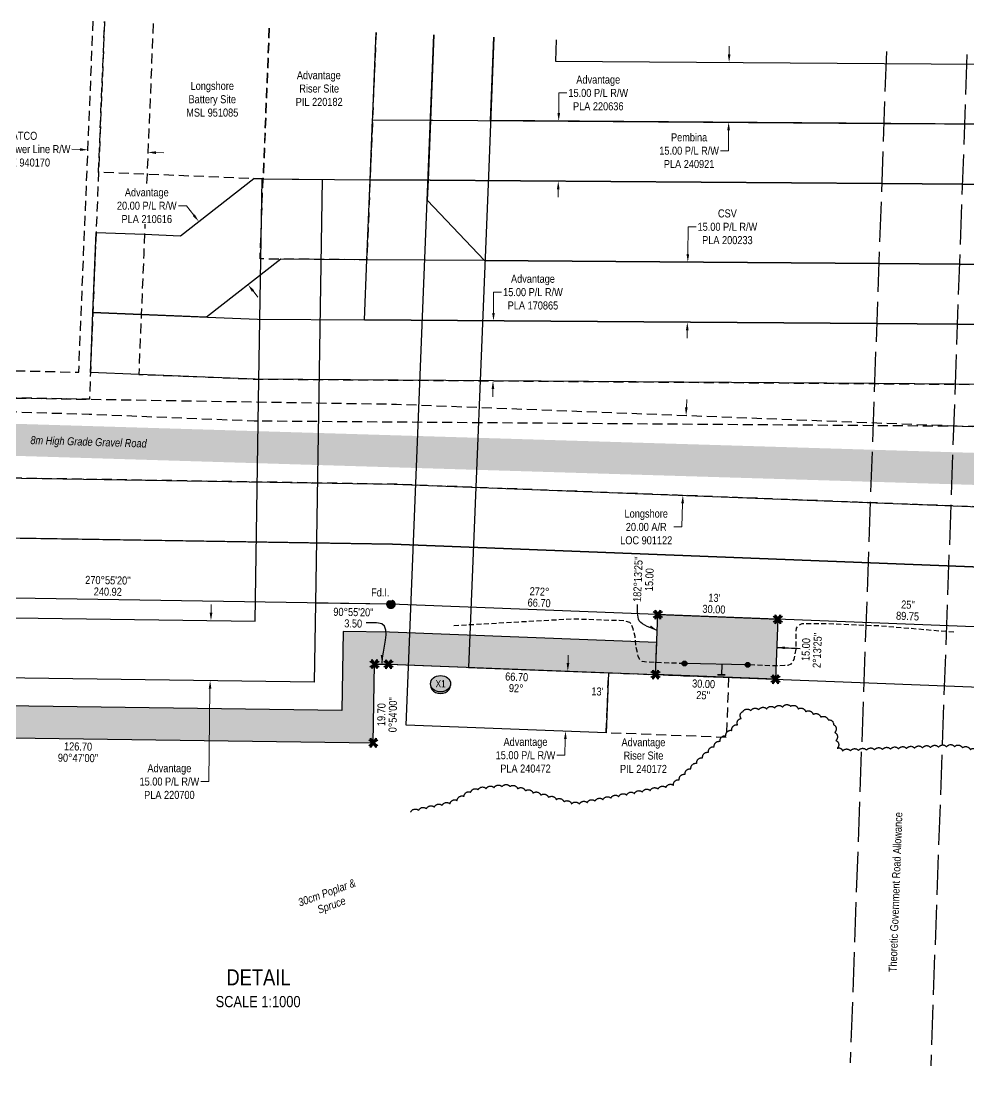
# Model space of a CAD drawing. Extents: x 341532 to 345906, y 6165767 to 6167762.
# Drawn here: x 344061 to 345244, y 6165787 to 6167101 of the extents above; entities that cross this region are included whole.
import ezdxf
from ezdxf.enums import TextEntityAlignment as Align

# ---------------------------------------------------------------- set-up
doc = ezdxf.new("R2010")
doc.units = 0
doc.header["$LTSCALE"] = 5
doc.header["$PDSIZE"] = 0.5
for name, pattern in [('0', [1, 1, 0]), ('foc-ACCESSROAD', [3.75, 2.5, -1.25]), ('foc-FLOWLINE', [3.75, 2.5, -1.25]), ('foc-UNSURVEYED', [12.5, 10, -2.5]), ('UG_PIPE', [1.875, 1.25, -0.625])]:
    doc.linetypes.add(name, pattern=pattern)
doc.layers.get('Defpoints').update_dxf_attribs({"color": 9})
doc.layers.add('AS-PIPE-AG', color=7, linetype='Continuous', true_color=0x7d00fa)
for name, color, linetype in [('AS-PIPE-UG', 44, 'UG_PIPE'), ('AS-ROADS', 254, 'Continuous'), ('AS-SYMBOL', 7, 'Continuous'), ('C-RW', 13, 'Continuous'), ('DETAIL-T', 7, 'Continuous'), ('F-AR', 190, 'foc-ACCESSROAD'), ('F-EZE', 190, 'foc-FLOWLINE'), ('F-RW', 190, 'Continuous'), ('F-WS', 190, 'foc-ACCESSROAD'), ('L-BD', 7, 'Continuous'), ('L-MON', 1, 'Continuous'), ('L-ROAD-T', 7, 'Continuous'), ('L-USEC', 7, 'foc-UNSURVEYED'), ('P-CROSSINGS', 250, 'Continuous'), ('P-PROPOSED', 10, 'Continuous'), ('P-PROPOSED-H', 21, 'Continuous'), ('T-BUSH', 110, '0'), ('T-BUSH-T', 110, 'Continuous')]:
    doc.layers.add(name, color=color, linetype=linetype)
for name, color, linetype, lineweight in [('C-RW-T', 13, 'Continuous', 9), ('F-AR-T', 190, 'Continuous', 9), ('F-RW-T', 190, 'Continuous', 9), ('F-WS-T', 190, 'Continuous', 9), ('T-TEXT', 48, 'Continuous', 18)]:
    doc.layers.add(name, color=color, linetype=linetype, lineweight=lineweight)
doc.styles.add('100L', font='ARIALN.TTF', dxfattribs={"height": 11})
doc.styles.add('80CG', font='ARIALN.TTF', dxfattribs={"height": 10})
doc.styles.add('80L', font='ARIALN.TTF', dxfattribs={"height": 10})
doc.styles.add('Crossing', font='ARIALN.TTF', dxfattribs={"height": 10})
doc.styles.get("Standard").update_dxf_attribs({"font": 'ARIALN.TTF'})
doc.dimstyles.new('Compass 5 000', dxfattribs={"dimscale": 5, "dimtxt": 9, "dimasz": 2, "dimexe": 0.2, "dimexo": 0.0625, "dimgap": 0.5, "dimtad": 0, "dimtih": 1, "dimtoh": 1, "dimzin": 0, "dimdsep": 46, "dimtxsty": '80CG', "dimcen": 0.1, "dimse1": 1, "dimse2": 1, "dimclrd": 256, "dimclrt": 256, "dimaunit": 1, "dimadec": 4, "dimazin": 0, "dimtfac": 0.06, "dimtofl": 0, "dimtmove": 0, "dimatfit": 1, "dimfxl": 0.2, "dimtolj": 1, "dimtzin": 0, "dimlwd": -1, "dimarcsym": 0})

# ---------------------------------------------------------------- blocks, each defined once
blk = doc.blocks.new('*D59')
at = {"layer": 'Defpoints', "color": 0, "transparency": 16777216}
for p in [(344591.1, 6166727.5), (344590.5, 6166652.5), (344649.6, 6166652.1)]:
    blk.add_point(p, dxfattribs=at)
at = {"layer": 'F-RW-T', "transparency": 16777216}
for p, q in [((344650.3, 6166737), (344650.4, 6166762.8)), ((344650.4, 6166762.8), (344660.4, 6166762.8)), ((344649.6, 6166642.1), (344649.5, 6166632.1))]:
    blk.add_line(p, q, dxfattribs=at)
for points in [[(344648.6, 6166737), (344651.9, 6166737), (344650.2, 6166727)], [(344647.9, 6166642.1), (344651.2, 6166642.1), (344649.6, 6166652.1)]]:
    blk.add_solid(points, dxfattribs=at)
at = {"layer": 'F-RW-T', "transparency": 16777216, "insert": (344699.5, 6166762.8), "char_height": 10, "attachment_point": 5, "style": '80CG'}
blk.add_mtext('\\A1;Advantage\\P15.00 P/L R/W\\PPLA 170865', dxfattribs=at)
blk = doc.blocks.new('*D61')
at = {"layer": 'Defpoints', "color": 0, "transparency": 16777216}
for p in [(344697, 6166291.3), (344694.4, 6166216.3), (344740.3, 6166214.7)]:
    blk.add_point(p, dxfattribs=at)
at = {"layer": 'F-RW-T', "transparency": 16777216}
for p, q in [((344743.3, 6166299.7), (344743.6, 6166309.7)), ((344739.9, 6166204.7), (344739.2, 6166184.6)), ((344739.2, 6166184.6), (344729.2, 6166184.6))]:
    blk.add_line(p, q, dxfattribs=at)
for points in [[(344741.6, 6166299.7), (344744.9, 6166299.6), (344742.9, 6166289.7)], [(344738.3, 6166204.8), (344741.6, 6166204.7), (344740.3, 6166214.7)]]:
    blk.add_solid(points, dxfattribs=at)
at = {"layer": 'F-RW-T', "transparency": 16777216, "insert": (344690.2, 6166184.6), "char_height": 10, "attachment_point": 5, "style": '80CG'}
blk.add_mtext('\\A1;Advantage\\P15.00 P/L R/W\\PPLA 240472', dxfattribs=at)
blk = doc.blocks.new('RISER')
h = blk.add_hatch(color=255)
h.dxf.hatch_style = 1
edge = h.paths.add_edge_path()
edge.add_arc((0, 0), 0.7, 0, 360)
blk.add_hatch(color=13).paths.add_polyline_path([(0.58, -0.15), (-0.58, -0.15, 0.774597)])
at = {"color": 13}
blk.add_line((-0.58, -0.15), (0.58, -0.15), dxfattribs=at)
blk.add_circle((0, 0), 0.6, dxfattribs=at)
blk = doc.blocks.new('fdia')
at = {"color": 255, "const_width": 1}
blk.add_lwpolyline([(-0.5, 0, 1), (0.5, 0, 1)], format="xyb", close=True, dxfattribs=at)
blk = doc.blocks.new('Fdiaa')
blk.add_blockref('fdia', (0, 0))
blk = doc.blocks.new('fdib')
at = {"color": 1, "const_width": 1.6}
blk.add_lwpolyline([(-0.4, 0, 1), (0.4, 0, 1)], format="xyb", close=True, dxfattribs=at)
at = {"color": 1}
blk.add_circle((0, 0), 0.8, dxfattribs=at)
blk = doc.blocks.new('Fdibb')
blk.add_blockref('fdib', (0, 0))
blk = doc.blocks.new('fdicc')
for name in ['Fdibb', 'Fdiaa']:
    blk.add_blockref(name, (0, 0))
blk = doc.blocks.new('FDI')
blk.add_blockref('fdicc', (0, 0))
blk = doc.blocks.new('TEMP')
h = blk.add_hatch(color=255)
h.dxf.hatch_style = 1
h.paths.add_polyline_path([(0, 0.25), (-0.67, 1.15), (-0.67, 0.67), (-1.15, 0.67), (-0.25, 0), (-1.15, -0.67), (-0.67, -0.67), (-0.67, -1.15), (0, -0.25), (0.67, -1.15), (0.67, -0.67), (1.15, -0.67), (0.25, 0), (1.15, 0.67), (0.67, 0.67), (0.67, 1.15)])
h.paths.add_polyline_path([(0.57, 0.85), (0.57, 0.57), (0.85, 0.57), (0.08, 0), (0.85, -0.57), (0.57, -0.57), (0.57, -0.85), (0, -0.08), (-0.57, -0.85), (-0.57, -0.57), (-0.85, -0.57), (-0.08, 0), (-0.85, 0.57), (-0.57, 0.57), (-0.57, 0.85), (0, 0.08)], flags=16)
h = blk.add_hatch(color=1)
h.dxf.hatch_style = 1
h.paths.add_polyline_path([(0, 0.08), (-0.57, 0.85), (-0.57, 0.57), (-0.85, 0.57), (-0.08, 0), (-0.85, -0.57), (-0.57, -0.57), (-0.57, -0.85), (0, -0.08), (0.57, -0.85), (0.57, -0.57), (0.85, -0.57), (0.08, 0), (0.85, 0.57), (0.57, 0.57), (0.57, 0.85)])
at = {"color": 1}
for p, q in [((-0.08, 0), (0.08, 0)), ((0, 0.08), (0, -0.08))]:
    blk.add_line(p, q, dxfattribs=at)
at = {"color": 255, "flags": 128}
blk.add_lwpolyline([(-0.25, 0), (-1.15, 0.67), (-0.67, 0.67), (-0.67, 1.15), (0, 0.25), (0.67, 1.15), (0.67, 0.67), (1.15, 0.67), (0.25, 0), (1.15, -0.67), (0.67, -0.67), (0.67, -1.15), (0, -0.25), (-0.67, -1.15), (-0.67, -0.67), (-1.15, -0.67)], close=True, dxfattribs=at)
at = {"color": 1, "flags": 128}
blk.add_lwpolyline([(-0.08, 0), (-0.85, 0.57), (-0.57, 0.57), (-0.57, 0.85), (0, 0.08), (0.57, 0.85), (0.57, 0.57), (0.85, 0.57), (0.08, 0), (0.85, -0.57), (0.57, -0.57), (0.57, -0.85), (0, -0.08), (-0.57, -0.85), (-0.57, -0.57), (-0.85, -0.57)], close=True, dxfattribs=at)
blk = doc.blocks.new('*D64')
at = {"layer": 'Defpoints', "color": 0, "transparency": 16777216}
for p in [(344144, 6166941.1), (344144, 6166940.5), (344219, 6166938)]:
    blk.add_point(p, dxfattribs=at)
at = {"layer": 'F-RW-T', "transparency": 16777216}
for p, q in [((344134, 6166940.9), (344124, 6166941.3)), ((344228.9, 6166937), (344238.9, 6166936.6))]:
    blk.add_line(p, q, dxfattribs=at)
for points in [[(344134.1, 6166942.6), (344134, 6166939.2), (344144, 6166940.5)], [(344229, 6166938.7), (344228.9, 6166935.3), (344218.9, 6166937.4)]]:
    blk.add_solid(points, dxfattribs=at)
at = {"layer": 'F-RW-T', "transparency": 16777216, "insert": (344064.9, 6166941.3), "char_height": 10, "attachment_point": 5, "style": '80CG', "bg_fill": 3, "box_fill_scale": 1.1, "bg_fill_color": 256, "bg_fill_true_color": 13158600, "bg_fill_transparency": 0}
blk.add_mtext('\\A1;ATCO\\P15.00 Power Line R/W\\PEZE 940170', dxfattribs=at)
blk = doc.blocks.new('*D71')
at = {"layer": 'Defpoints', "color": 0, "transparency": 16777216}
for p in [(344288.6, 6166855.9), (344282.4, 6166851), (344350.1, 6166777)]:
    blk.add_point(p, dxfattribs=at)
at = {"layer": 'F-RW-T', "transparency": 16777216}
for p, q in [((344267, 6166870.7), (344257, 6166870.7)), ((344276.2, 6166858.9), (344267, 6166870.7)), ((344350.1, 6166764.3), (344356.2, 6166756.4))]:
    blk.add_line(p, q, dxfattribs=at)
for points in [[(344277.5, 6166859.9), (344274.9, 6166857.9), (344282.4, 6166851)], [(344351.4, 6166765.3), (344348.7, 6166763.3), (344343.9, 6166772.2)]]:
    blk.add_solid(points, dxfattribs=at)
at = {"layer": 'F-RW-T', "transparency": 16777216, "insert": (344217.5, 6166870.7), "char_height": 10, "attachment_point": 5, "style": '80CG', "bg_fill": 3, "box_fill_scale": 1.1, "bg_fill_color": 256, "bg_fill_true_color": 13158600, "bg_fill_transparency": 0}
blk.add_mtext('\\A1;Advantage\\P20.00 P/L R/W\\PPLA 210616', dxfattribs=at)
blk = doc.blocks.new('*D73')
at = {"layer": 'Defpoints', "color": 0, "transparency": 16777216}
for p in [(344889.1, 6166609), (344885.2, 6166509.1), (344886.7, 6166509)]:
    blk.add_point(p, dxfattribs=at)
at = {"layer": 'F-AR-T', "transparency": 16777216}
for p, q in [((344891, 6166618.9), (344891.4, 6166628.9)), ((344886.3, 6166499.1), (344885.2, 6166469.6)), ((344885.2, 6166469.6), (344875.2, 6166469.6))]:
    blk.add_line(p, q, dxfattribs=at)
for points in [[(344889.3, 6166619), (344892.6, 6166618.9), (344890.6, 6166608.9)], [(344884.6, 6166499.1), (344888, 6166499), (344886.7, 6166509)]]:
    blk.add_solid(points, dxfattribs=at)
at = {"layer": 'F-AR-T', "transparency": 16777216, "insert": (344840.9, 6166469.6), "char_height": 10, "attachment_point": 5, "style": '80CG', "bg_fill": 3, "box_fill_scale": 1.1, "bg_fill_color": 256, "bg_fill_true_color": 13158600, "bg_fill_transparency": 0}
blk.add_mtext('\\A1;Longshore\\P20.00 A/R\\PLOC 901122', dxfattribs=at)
blk = doc.blocks.new('*D74')
at = {"layer": 'Defpoints', "color": 0, "transparency": 16777216}
for p in [(344253.9, 6166353.4), (344252.9, 6166278.4), (344296.6, 6166277.8)]:
    blk.add_point(p, dxfattribs=at)
at = {"layer": 'F-RW-T', "transparency": 16777216}
for p, q in [((344297.7, 6166362.8), (344297.9, 6166372.8)), ((344296.4, 6166267.8), (344294.8, 6166151.7)), ((344294.8, 6166151.7), (344284.8, 6166151.7))]:
    blk.add_line(p, q, dxfattribs=at)
for points in [[(344296, 6166362.8), (344299.4, 6166362.7), (344297.6, 6166352.8)], [(344294.8, 6166267.8), (344298.1, 6166267.8), (344296.6, 6166277.8)]]:
    blk.add_solid(points, dxfattribs=at)
at = {"layer": 'F-RW-T', "transparency": 16777216, "insert": (344245.7, 6166151.7), "char_height": 10, "attachment_point": 5, "style": '80CG'}
blk.add_mtext('\\A1;Advantage\\P15.00 P/L R/W\\PPLA 220700', dxfattribs=at)
blk = doc.blocks.new('*D78')
at = {"layer": 'C-RW-T', "transparency": 16777216}
for p, q in [((344892.8, 6166810.3), (344893.1, 6166844.4)), ((344893.1, 6166844.4), (344903.1, 6166844.4)), ((344892.1, 6166715.3), (344892.1, 6166705.3))]:
    blk.add_line(p, q, dxfattribs=at)
for points in [[(344891.2, 6166810.3), (344894.5, 6166810.2), (344892.8, 6166800.3)], [(344890.5, 6166715.3), (344893.8, 6166715.3), (344892.2, 6166725.3)]]:
    blk.add_solid(points, dxfattribs=at)
at = {"layer": 'Defpoints', "color": 0, "transparency": 16777216}
for p in [(344892.8, 6166800.3), (344977.7, 6166799.6), (344977.1, 6166724.6)]:
    blk.add_point(p, dxfattribs=at)
at = {"layer": 'C-RW-T', "transparency": 16777216, "insert": (344942.2, 6166844.4), "char_height": 10, "attachment_point": 5, "style": '80CG'}
blk.add_mtext('\\A1;CSV\\P15.00 P/L R/W\\PPLA 200233', dxfattribs=at)
blk = doc.blocks.new('*D79')
at = {"layer": 'Defpoints', "color": 0, "transparency": 16777216}
for p in [(344731.6, 6166976.4), (344744.7, 6166976.3), (344744.2, 6166901.3)]:
    blk.add_point(p, dxfattribs=at)
at = {"layer": 'F-RW-T', "transparency": 16777216}
for p, q in [((344731.7, 6166986.4), (344731.9, 6167011.5)), ((344731.9, 6167011.5), (344741.9, 6167011.5)), ((344731, 6166891.4), (344731, 6166881.4))]:
    blk.add_line(p, q, dxfattribs=at)
for points in [[(344730.1, 6166986.4), (344733.4, 6166986.4), (344731.6, 6166976.4)], [(344729.4, 6166891.4), (344732.7, 6166891.4), (344731.1, 6166901.4)]]:
    blk.add_solid(points, dxfattribs=at)
at = {"layer": 'F-RW-T', "transparency": 16777216, "insert": (344781, 6167011.5), "char_height": 10, "attachment_point": 5, "style": '80CG'}
blk.add_mtext('\\A1;Advantage\\P15.00 P/L R/W\\PPLA 220636', dxfattribs=at)
blk = doc.blocks.new('*D80')
at = {"layer": 'Defpoints', "color": 0, "transparency": 16777216}
for p in [(344932.1, 6167049.9), (344931.6, 6166975), (344943.8, 6166974.9)]:
    blk.add_point(p, dxfattribs=at)
at = {"layer": 'F-RW-T', "transparency": 16777216}
for p, q in [((344944.4, 6167059.9), (344944.5, 6167069.9)), ((344943.7, 6166964.9), (344943.5, 6166939.4)), ((344943.5, 6166939.4), (344933.5, 6166939.4))]:
    blk.add_line(p, q, dxfattribs=at)
for points in [[(344942.7, 6167059.9), (344946.1, 6167059.8), (344944.3, 6167049.9)], [(344942, 6166964.9), (344945.4, 6166964.9), (344943.8, 6166974.9)]]:
    blk.add_solid(points, dxfattribs=at)
at = {"layer": 'F-RW-T', "transparency": 16777216, "insert": (344894.4, 6166939.4), "char_height": 10, "attachment_point": 5, "style": '80CG'}
blk.add_mtext('\\A1;Pembina\\P15.00 P/L R/W\\PPLA 240921', dxfattribs=at)
blk = doc.blocks.new('xing2')
h = blk.add_hatch(color=50)
h.dxf.hatch_style = 1
edge = h.paths.add_edge_path()
edge.add_ellipse((0, 0), major_axis=(-12.5, 0), ratio=0.816297, start_angle=0, end_angle=360)
h = blk.add_hatch(color=250)
h.dxf.hatch_style = 1
edge = h.paths.add_edge_path()
edge.add_ellipse((0, -2), major_axis=(-12.5, 0), ratio=0.816297, start_angle=0, end_angle=180)
edge.add_line((12.5, -2), (12.5, 0))
edge.add_ellipse((0, 0), major_axis=(-12.5, 0), ratio=0.816297, start_angle=0, end_angle=180, ccw=False)
edge.add_line((-12.5, 0), (-12.5, -2))
at = {"color": 250}
blk.add_ellipse((0, 0), major_axis=(-12.5, 0), ratio=0.816297, dxfattribs=at)
blk.add_ellipse((0, -2), major_axis=(-12.5, 0), ratio=0.816297, start_param=0, end_param=3.141593, dxfattribs=at)
at = {"color": 250, "style": 'Crossing'}
blk.add_attdef('CROSSING', text='', height=9, dxfattribs=at).set_placement((0.1, 0), align=Align.MIDDLE_CENTER)
at = {"color": 250, "style": 'Crossing', "flags": 1}
for tag, p in [('OWNER', (0.1, -12.5)), ('DESCRIPTION', (0.1, -25.8)), ('LOCATION', (0.1, -39.3)), ('DWG_REF', (0.1, -52.8))]:
    blk.add_attdef(tag, text='', height=9, dxfattribs=at).set_placement(p, align=Align.MIDDLE_CENTER)

msp = doc.modelspace()

# ---------------------------------------------------------------- hatches: boundary and pattern name
at = {"layer": 'P-PROPOSED-H'}
h = msp.add_hatch(color=256, dxfattribs=at)
h.dxf.hatch_style = 1
h.paths.add_polyline_path([(344855.396, 6166360.18), (345005.249, 6166354.361), (345002.34, 6166279.435), (344852.487, 6166285.253)])
h = msp.add_hatch(color=256, dxfattribs=at)
h.dxf.hatch_style = 1
h.paths.add_polyline_path([(344854.038, 6166325.214), (344520.407, 6166338.169), (344462.458, 6166339.102), (344460.91, 6166240.539), (343859.926, 6166248.756), (343592.175, 6166147.493), (343492.202, 6166149.703), (343490.206, 6166109.746), (343599.057, 6166107.34), (343866.971, 6166208.665), (344500.269, 6166200.006), (344501.816, 6166298.472), (344519.309, 6166298.19), (344852.487, 6166285.253)])

# ---------------------------------------------------------------- linework, layer by layer
at = {"color": 13, "const_width": 2, "flags": 128}
msp.add_lwpolyline([(344929.778, 6166285.197), (344934.774, 6166285.022), (344939.77, 6166284.847)], dxfattribs=at)
at = {"layer": 'AS-PIPE-AG'}
msp.add_line((344935.089, 6166297.852), (344934.774, 6166285.022), dxfattribs=at)
at = {"layer": 'AS-PIPE-AG', "flags": 128}
msp.add_lwpolyline([(344966.594, 6166297.337), (344889.454, 6166299.197)], dxfattribs=at)
at = {"layer": 'AS-PIPE-UG', "flags": 128}
for points in [[(344888.099, 6166299.162), (344853.419, 6166300.282), (344838.664, 6166301.192), (344835.934, 6166301.702), (344832.299, 6166304.437), (344830.959, 6166308.452), (344828.274, 6166319.602), (344827.099, 6166332.702), (344824.494, 6166342.502), (344822.579, 6166347.657), (344820.614, 6166350.267), (344813.634, 6166352.377), (344807.159, 6166352.677), (344797.484, 6166352.952), (344750.089, 6166354.607), (344674.949, 6166350.442), (344600.389, 6166346.157)], [(345224.674, 6166338.112), (345134.759, 6166345.852), (345066.499, 6166348.602), (345042.504, 6166348.632), (345034.999, 6166348.602), (345030.779, 6166346.797), (345027.904, 6166343.202), (345027.534, 6166332.157), (345027.439, 6166317.262), (345025.089, 6166304.352), (345021.449, 6166298.187), (345017.614, 6166296.622), (345013.744, 6166296.512), (344998.474, 6166296.332), (344968.829, 6166297.552)]]:
    msp.add_lwpolyline(points, dxfattribs=at)
at = {"layer": 'AS-ROADS', "const_width": 39.99, "flags": 128}
msp.add_lwpolyline([(343040.942, 6166606.071), (343537.114, 6166594.067), (345637.399, 6166530.457), (345744.211, 6166527.293)], dxfattribs=at)
at = {"layer": 'C-RW'}
for points in [[(345734.732, 6166727.166), (345651.096, 6166741.922), (345596.926, 6166742.188), (345555.808, 6166720.401), (345279.425, 6166722.412), (345128.529, 6166723.526), (344489.189, 6166728.213), (344492.206, 6166803.232), (344496.236, 6166903.146), (344503.671, 6167087.022)], [(344575.905, 6167084.102), (344568.568, 6166902.619), (344567.564, 6166877.783), (344638.98, 6166802.15), (345131.216, 6166798.479), (345282.113, 6166797.411), (345537.136, 6166795.537), (345578.445, 6166817.428), (345659.321, 6166816.847), (345747.785, 6166801.145)], [(345850.445, 6165787.246), (345849.455, 6166029.623), (345480.863, 6166029.073), (345480.779, 6166085.497), (345453.556, 6166336.954), (344522.219, 6166373.117), (344428.02, 6166374.633), (344426.471, 6166276.005), (343853.762, 6166283.836), (343586.154, 6166182.626), (343187.201, 6166191.448), (343209.357, 6166735.849), (343044.022, 6166740.176)], [(343042.714, 6166690.206), (343132.36, 6166687.859), (343109.175, 6166118.172), (343599.057, 6166107.34), (343866.971, 6166208.665), (344500.269, 6166200.006), (344501.816, 6166298.472), (344520.16, 6166298.157), (345385.975, 6166264.538), (345405.802, 6166081.394), (345405.992, 6165953.98), (345774.779, 6165954.53), (345775.464, 6165787.134)]]:
    msp.add_lwpolyline(points, dxfattribs=at)
at = {"layer": 'F-AR', "flags": 128}
msp.add_lwpolyline([(343552.418, 6166804.931), (343545.723, 6166638.812), (344529.08, 6166622.982), (345582.5, 6166582.079), (345624.534, 6166580.446), (345624.559, 6166483.353), (345624.566, 6166448.385), (345624.579, 6166394.879), (345624.582, 6166383.383), (345615.291, 6166393.042), (345593.172, 6166416.101), (345588.853, 6166420.507), (345573.338, 6166436.629), (345527.598, 6166484.158), (344526.336, 6166523.036), (343441.706, 6166540.496), (343445.183, 6166626.752), (343445.831, 6166642.831), (343447.295, 6166679.216), (343452.485, 6166807.964)], dxfattribs=at)
at = {"layer": 'F-EZE', "flags": 128}
for points in [[(345594.357, 6165786.864), (345593.392, 6166376.949), (345592.95, 6166388.611), (345593.186, 6166416.1), (345593.287, 6166441.21), (345593.053, 6166584.611), (345593.041, 6166592.629), (345274.858, 6166594.978), (345123.961, 6166596.092), (344351.522, 6166601.792), (344145.415, 6166610.104), (343941.745, 6166616.25), (343932.972, 6166614.863), (343858.009, 6166616.544), (343841.714, 6166617.772), (343592.384, 6166622.497), (343592.926, 6166640.545), (343593.957, 6166674.965), (343858.935, 6166669.026), (343933.896, 6166667.344), (344132.605, 6166662.89), (344150.629, 6167101.312)], [(344225.546, 6167098.244), (344217.807, 6166909.956), (344213.698, 6166810.044), (344210.617, 6166735.074), (344207.537, 6166660.129), (344352.772, 6166654.272), (345125.842, 6166648.567), (345276.739, 6166647.456), (345574.481, 6166645.258), (345615.449, 6166644.955), (345615.409, 6166666.944), (345645.402, 6166666.988), (345645.474, 6166622.003), (345690.966, 6166621.31), (345690.507, 6166591.325), (345645.524, 6166592.007), (345645.538, 6166583.594), (345645.751, 6166453.25), (345645.84, 6166399.075), (345646.311, 6166110.883), (345646.434, 6166035.884), (345646.84, 6165786.943)]]:
    msp.add_lwpolyline(points, dxfattribs=at)
at = {"layer": 'F-RW'}
for points in [[(344650.827, 6167081.073), (344644.252, 6166918.445), (344619.018, 6166294.319), (344793.846, 6166287.53), (344790.937, 6166212.604), (344541.062, 6166222.306), (344566.298, 6166846.482), (344575.905, 6167084.102)], [(344728.594, 6167077.938), (344727.525, 6167051.43), (345489.614, 6167045.89), (345696.927, 6166987.454), (345676.584, 6166915.283), (345478.981, 6166970.982), (344646.621, 6166977.035), (344650.827, 6167081.073)], [(345628.755, 6167057.851), (345628.777, 6166917.061), (345553.795, 6166917.785), (345512.233, 6166895.756), (345285.697, 6166897.402), (345134.8, 6166898.502), (344571.413, 6166902.598), (344496.234, 6166903.146), (344499.259, 6166978.108), (344571.96, 6166977.578), (344574.444, 6166977.56), (345137.487, 6166973.465), (345288.384, 6166972.368), (345478.981, 6166970.982), (345554.242, 6167045.436), (345554.239, 6167057.839)], [(343033.612, 6166340.559), (343163.248, 6166266.979), (343342.177, 6166263.022), (343573.251, 6166257.913), (343840.552, 6166359.007), (344352.672, 6166352.005), (344356.998, 6166627.346), (344361.346, 6166904.176), (344436.329, 6166903.582), (344432.158, 6166638.071), (344428.02, 6166374.633), (344426.471, 6166276.005), (343853.762, 6166283.836), (343586.154, 6166182.626), (343347.8, 6166187.897), (343142.682, 6166192.432), (342996.601, 6166275.353)], [(345282.113, 6166797.411), (345131.216, 6166798.479), (344638.98, 6166802.15), (344492.206, 6166803.232), (344384.792, 6166804.088), (344292.187, 6166731.79), (344210.617, 6166735.074), (344150.201, 6166737.506), (344154.228, 6166837.456), (344214.725, 6166835.021), (344259.549, 6166833.218), (344351.044, 6166904.592), (344362.834, 6166904.116), (344496.236, 6166903.146), (344571.413, 6166902.598), (345134.8, 6166898.502), (345285.697, 6166897.406)], [(345546.21, 6165786.792), (345545.759, 6166089.053), (345515.161, 6166371.686), (345472.398, 6166411.261), (344524.277, 6166448.077), (343398.68, 6166466.196), (343401.818, 6166544.116), (343405.196, 6166627.909), (343405.844, 6166644.013), (343407.312, 6166680.372), (343412.503, 6166809.179)], [(343412.503, 6166809.179), (343407.312, 6166680.372), (343405.844, 6166644.013), (343405.196, 6166627.909), (343401.818, 6166544.116), (343398.68, 6166466.196), (343855.233, 6166458.847), (343856.444, 6166533.82), (343858.009, 6166616.544), (343858.064, 6166636.446), (343858.935, 6166669.026), (343933.896, 6166667.344), (343933.037, 6166635.271), (343932.972, 6166614.863), (343931.412, 6166532.613), (343930.203, 6166457.64), (344524.277, 6166448.077), (345472.398, 6166411.261), (345515.161, 6166371.686), (345545.759, 6166089.053), (345546.21, 6165786.792)], [(343452.485, 6166807.964), (343447.295, 6166679.216), (343445.831, 6166642.831), (343445.183, 6166626.752), (343441.706, 6166540.496), (343856.444, 6166533.82), (343931.412, 6166532.613), (344526.336, 6166523.036), (345578.621, 6166482.176), (345620.736, 6166093.155), (345621.193, 6165786.904)], [(343452.485, 6166807.964), (343447.295, 6166679.216), (343445.831, 6166642.831), (343445.183, 6166626.752), (343441.706, 6166540.496), (344526.336, 6166523.036), (345578.621, 6166482.176), (345620.736, 6166093.155), (345621.193, 6165786.904)], [(345732.405, 6166634.616), (345713.837, 6166635.083), (345700.882, 6166656.898), (345645.402, 6166666.988), (345615.409, 6166666.944), (345574.481, 6166645.258), (345276.739, 6166647.456), (345125.842, 6166648.567), (344352.772, 6166654.272), (344207.537, 6166660.129), (344147.175, 6166662.562), (344148.372, 6166692.398), (344150.189, 6166737.506), (344210.617, 6166735.074), (344355.791, 6166729.23), (344489.189, 6166728.213), (345128.529, 6166723.526), (345279.425, 6166722.412), (345555.808, 6166720.401), (345596.926, 6166742.188), (345651.096, 6166741.922), (345734.732, 6166727.166)], [(345481.225, 6165786.695), (345480.779, 6166085.497), (345453.556, 6166336.954), (344522.219, 6166373.117), (343320.667, 6166392.46), (343324.456, 6166486.383), (343310.67, 6166486.798), (343280.682, 6166487.691), (343274.482, 6166487.875), (343199.535, 6166490.108), (343038.217, 6166494.923)]]:
    msp.add_lwpolyline(points, dxfattribs=at)
at = {"layer": 'F-WS', "flags": 128}
for points in [[(344164.833, 6167100.74), (344157.247, 6166912.392), (344153.22, 6166812.442), (344151.405, 6166767.338), (344150.199, 6166737.506), (344148.382, 6166692.398), (344147.184, 6166662.562), (344145.841, 6166629.152), (343592.885, 6166638.053), (343545.723, 6166638.812), (343552.418, 6166804.931)], [(344370.417, 6167092.41), (344362.834, 6166904.116), (344217.807, 6166909.956), (344157.247, 6166912.392), (344164.833, 6167100.74)], [(344503.671, 6167087.022), (344496.236, 6166903.146), (344492.206, 6166803.232), (344358.814, 6166804.292), (344362.834, 6166904.116), (344370.417, 6167092.41)]]:
    msp.add_lwpolyline(points, dxfattribs=at)
msp.add_lwpolyline([(344793.846, 6166287.53), (344943.7, 6166281.712), (344940.79, 6166206.785), (344790.937, 6166212.604)], close=True, dxfattribs=at)
at = {"layer": 'L-USEC'}
for p, q in [((345140.702, 6167063.168), (345095.447, 6165800.522)), ((345241.197, 6167059.566), (345195.942, 6165796.92))]:
    msp.add_line(p, q, dxfattribs=at)
at = {"layer": 'P-PROPOSED'}
for points in [[(344855.396, 6166360.18), (345005.249, 6166354.361), (345002.34, 6166279.435), (344852.487, 6166285.253)], [(344854.038, 6166325.214), (344520.407, 6166338.169), (344462.458, 6166339.102), (344460.91, 6166240.539), (343859.926, 6166248.756), (343592.175, 6166147.493), (343492.202, 6166149.703), (343490.206, 6166109.746), (343599.057, 6166107.34), (343866.971, 6166208.665), (344500.269, 6166200.006), (344501.816, 6166298.472), (344519.309, 6166298.19), (344852.487, 6166285.253)]]:
    msp.add_lwpolyline(points, close=True, dxfattribs=at)
at = {"layer": 'T-BUSH', "flags": 128}
msp.add_lwpolyline([(344547.023, 6166113.741, -0.52056705), (344556.809, 6166115.789, -0.52056705), (344566.595, 6166117.836, -0.52056705), (344576.381, 6166119.883, -0.52056705), (344586.166, 6166121.931, -0.52056705), (344595.952, 6166123.978, -0.52056705), (344604.907, 6166128.118, -0.52056705), (344613.43, 6166133.344, -0.52056705), (344621.953, 6166138.57, -0.52056705), (344631.191, 6166141.745, -0.52056705), (344641.116, 6166142.952, -0.52056705), (344651.04, 6166144.159, -0.52056705), (344660.965, 6166145.366, -0.52056705), (344670.812, 6166145.576, -0.52056705), (344680.433, 6166142.855, -0.52056705), (344690.053, 6166140.134, -0.52056705), (344699.674, 6166137.414, -0.52056705), (344709.294, 6166134.693, -0.52056705), (344718.915, 6166131.973, -0.52056705), (344728.535, 6166129.252, -0.52056705), (344738.156, 6166126.532, -0.52056705), (344747.776, 6166123.811, -0.52056705), (344757.504, 6166123.599, -0.52056705), (344767.323, 6166125.483, -0.52056705), (344777.142, 6166127.367, -0.52056705), (344786.96, 6166129.251, -0.52056705), (344796.779, 6166131.135, -0.52056705), (344806.598, 6166133.019, -0.52056705), (344816.416, 6166134.902, -0.52056705), (344826.235, 6166136.786, -0.52056705), (344836.053, 6166138.67, -0.52056705), (344845.872, 6166140.554, -0.52056705), (344855.691, 6166142.438, -0.52056705), (344865.509, 6166144.322, -0.52056705), (344874.882, 6166147.078, -0.52056705), (344882.159, 6166153.934, -0.52056705), (344889.435, 6166160.791, -0.52056705), (344896.712, 6166167.647, -0.52056705), (344903.988, 6166174.503, -0.52056705), (344911.265, 6166181.359, -0.52056705), (344918.542, 6166188.215, -0.52056705), (344925.818, 6166195.071, -0.52056705), (344933.095, 6166201.927, -0.52056705), (344940.371, 6166208.783, -0.52056705), (344947.648, 6166215.639, -0.52056705), (344954.924, 6166222.496, -0.52056705), (344959.564, 6166230.553, -0.52056705), (344961.499, 6166239.109, -0.52056705), (344971.435, 6166240.224, -0.52056705), (344981.37, 6166241.339, -0.52056705), (344991.305, 6166242.454, -0.52056705), (345001.241, 6166243.569, -0.52056705), (345011.176, 6166244.684, -0.52056705), (345021.111, 6166245.798, -0.52056705), (345030.508, 6166242.449, -0.52056705), (345039.892, 6166239.002, -0.52056705), (345049.277, 6166235.554, -0.52056705), (345058.662, 6166232.107, -0.52056705), (345068.046, 6166228.66, -0.52056705), (345074.645, 6166222.924, -0.52056705), (345076.202, 6166213.049, -0.52056705), (345077.76, 6166203.173, -0.52056705), (345079.317, 6166193.297, -0.52056705), (345085.948, 6166189.615, -0.52056705), (345095.937, 6166190.033, -0.52056705), (345105.926, 6166190.451, -0.52056705), (345115.915, 6166190.869, -0.52056705), (345125.904, 6166191.287, -0.52056705), (345135.893, 6166191.706, -0.52056705), (345145.882, 6166192.124, -0.52056705), (345155.871, 6166192.542, -0.52056705), (345165.86, 6166192.96, -0.52056705), (345175.849, 6166193.378, -0.52056705), (345185.838, 6166193.796, -0.52056705), (345195.827, 6166194.214, -0.52056705), (345205.816, 6166194.632, -0.52056705), (345215.805, 6166195.05, -0.52056705), (345225.794, 6166195.468, -0.52056705), (345235.598, 6166193.875, -0.52056705), (345245.345, 6166191.649, -0.52056705), (345255.092, 6166189.422, -0.52056705), (345264.838, 6166187.196, -0.52056705), (345274.585, 6166184.97, -0.52056705), (345284.332, 6166182.744, -0.52056705), (345294.079, 6166180.517, -0.52056705), (345303.825, 6166178.291, -0.52056705), (345312.837, 6166175.315, -0.52056705), (345315.256, 6166165.614, -0.52056705), (345318.059, 6166154.371, -0.52056705)], format="xyb", dxfattribs=at)

# ---------------------------------------------------------------- block references
at = {"layer": 'AS-SYMBOL', "color": 1, "xscale": 4.998867500000006, "yscale": 4.998867500000006, "zscale": 4.998867500000006}
for p in [(344888.659, 6166299.162), (344967.569, 6166297.557)]:
    msp.add_blockref('RISER', p, dxfattribs=at)
at = {"layer": 'L-MON', "color": 2, "xscale": 4.998867500000006, "yscale": 4.998867500000006, "zscale": 4.998867500000006}
for name, p in [('FDI', (344522.219, 6166373.117, 4323.095)), ('TEMP', (344501.816, 6166298.472)), ('TEMP', (344519.309, 6166298.19)), ('TEMP', (344500.269, 6166200.006))]:
    msp.add_blockref(name, p, dxfattribs=at)
at = {"layer": 'L-MON', "xscale": 4.998867500000006, "yscale": 4.998867500000006, "zscale": 4.998867500000006}
for p in [(344855.396, 6166360.18), (345005.249, 6166354.361), (344852.487, 6166285.253), (345002.34, 6166279.435)]:
    msp.add_blockref('TEMP', p, dxfattribs=at)
at = {"layer": 'P-CROSSINGS', "color": 6, "xscale": 0.9997735000000001, "yscale": 0.9997735000000001, "zscale": 0.9997735000000001}
msp.add_blockref('xing2', (344584.162, 6166273.903), dxfattribs=at).add_auto_attribs({'CROSSING': 'X1'})

# ---------------------------------------------------------------- texts
at = {"layer": 'DETAIL-T', "color": 3, "insert": (344271.999, 6165917.357), "char_height": 19.99547, "width": 167.35172, "attachment_point": 1, "style": '80CG'}
msp.add_mtext('\\pi44.872;DETAIL\\P\\pi31.398;{\\H0.7x;SCALE 1:1000}', dxfattribs=at)
at = {"layer": 'F-WS-T', "insert": (344266.282, 6167025.37), "char_height": 9.99774, "attachment_point": 1, "style": '80L'}
msp.add_mtext_dynamic_manual_height_columns('\\pi5.8809;Longshore\\P\\pi3.3542;Battery Site\\P\\pi0.47622;MSL 951085', width=64.57377, gutter_width=250, heights=[0], dxfattribs=at)
at = {"layer": 'F-WS-T', "insert": (344837.421, 6166205.874), "char_height": 9.9977, "width": 58.0882, "attachment_point": 2, "style": '80L'}
msp.add_mtext('Advantage\\PRiser Site\\PPIL 240172', dxfattribs=at)
at = {"layer": 'L-BD', "color": 2, "style": '80L'}
for s, height, rotation, p in [("270°55'20''", 9.99769, 359.0777, (344169.043, 6166403.13)), ('240.92', 9.9977, 359.0777, (344168.813, 6166388.885)), ('272°', 9.9977, 357.7763, (344707.77, 6166389.101)), ('66.70', 9.9977, 357.7763, (344707.217, 6166374.865)), ("13'", 9.9977, 357.7763, (344925.974, 6166381.202)), ('30.00', 9.9977, 357.7763, (344925.421, 6166366.966)), ("25''", 9.9977, 357.7763, (345167.655, 6166372.631)), ('89.75', 9.9977, 357.7763, (345167.103, 6166358.396)), ('30.00', 9.9977, 357.7763, (344912.515, 6166273.792)), ("25''", 9.9977, 357.7763, (344911.962, 6166259.556))]:
    msp.add_text(s, height=height, rotation=rotation, dxfattribs=at).set_placement(p, align=Align.MIDDLE)
at = {"layer": 'L-BD', "color": 6}
for s, rotation, p in [('90°55\'20"', 359.077735, (344475.392, 6166363.375)), ('3.50', 359.077735, (344475.162, 6166349.13)), ('66.70', 357.776346, (344679.184, 6166282.478)), ('92°', 357.776346, (344678.631, 6166268.242)), ("13'", 357.776346, (344779.938, 6166264.308)), ('19.70', 89.1, (344510.322, 6166235.293)), ('0°54\'00"', 89.1, (344524.567, 6166235.07)), ('126.70', 359.216667, (344131.742, 6166195.546)), ('90°47\'00"', 359.216667, (344131.547, 6166181.301))]:
    msp.add_text(s, height=9.9977, rotation=rotation, dxfattribs=at).set_placement(p, align=Align.MIDDLE_CENTER)
at = {"layer": 'T-BUSH-T', "insert": (344404.836, 6166004.882), "char_height": 9.99774, "attachment_point": 1, "rotation": 20, "style": '100L'}
msp.add_mtext_dynamic_manual_height_columns('\\pi0.3637;{\\fArial Narrow|b0|i1|c0|p34;30cm Poplar & \\P\\pi19.926;Spruce}', width=75.04207, gutter_width=274.933, heights=[0], dxfattribs=at)
at = {"layer": 'T-TEXT', "insert": (344072.437, 6166583.171), "char_height": 9.99755, "attachment_point": 1, "rotation": 358.265249, "style": '100L'}
msp.add_mtext_dynamic_manual_height_columns('{\\fArial Narrow|b0|i1|c0|p34;8m High Grade Gravel Road}', width=145.80097, gutter_width=54.987, heights=[0], dxfattribs=at)

# ---------------------------------------------------------------- dimensions: what is measured, and where the dimension line sits
at = {"layer": 'C-RW-T'}
dim = msp.add_linear_dim(base=(344892.773, 6166800.257), p1=(344977.149, 6166724.636), p2=(344977.708, 6166799.624), angle=89.572648, text='CSV\\P15.00 P/L R/W\\PPLA 200233', dimstyle='Compass 5 000', dxfattribs=at)
dim.commit()
dim.dimension.update_dxf_attribs({"geometry": '*D78', "text_midpoint": (344942.188, 6166844.353), "dimtype": 161})
at = {"layer": 'F-RW-T'}
for base, p1, p2, angle, text, picture, middle in [((344943.771, 6166974.874), (344932.109, 6167049.943), (344931.563, 6166974.963), 269.583337, 'Pembina\\P15.00 P/L R/W\\PPLA 240921', '*D80', (344894.426, 6166939.356)), ((344731.648, 6166976.416), (344744.197, 6166901.342), (344744.742, 6166976.321), 89.583337, 'Advantage\\P15.00 P/L R/W\\PPLA 220636', '*D79', (344780.989, 6167011.461)), ((344649.624, 6166652.081), (344591.084, 6166727.466), (344590.531, 6166652.517), 269.577245, 'Advantage\\P15.00 P/L R/W\\PPLA 170865', '*D59', (344699.527, 6166762.758)), ((344296.554, 6166277.782), (344253.943, 6166353.354), (344252.917, 6166278.378), 269.216667, 'Advantage\\P15.00 P/L R/W\\PPLA 220700', '*D74', (344245.744, 6166151.672)), ((344740.299, 6166214.737), (344697.05, 6166291.278), (344694.429, 6166216.341), 267.997278, 'Advantage\\P15.00 P/L R/W\\PPLA 240472', '*D61', (344690.158, 6166184.57))]:
    dim = msp.add_linear_dim(base=base, p1=p1, p2=p2, angle=angle, text=text, dimstyle='Compass 5 000', dxfattribs=at)
    dim.commit()
    dim.dimension.update_dxf_attribs({"geometry": picture, "text_midpoint": middle, "dimtype": 161})

# ---------------------------------------------------------------- leaders
at = {"layer": 'L-BD', "color": 6, "path_type": 1}
msp.add_leader([(344511.21, 6166299.661), (344510.901, 6166348.561), (344491.514, 6166349.853)], dimstyle='Compass 5 000', override={"dimgap": 0.5, "dimtad": 0}, dxfattribs=at)

# ---------------------------------------------------------------- next in the draw order: texts
at = {"layer": 'F-WS-T', "insert": (344402.927, 6167038.726), "char_height": 9.99774, "attachment_point": 1, "style": '80L', "bg_fill": 3, "box_fill_scale": 1.15, "bg_fill_color": 256, "bg_fill_transparency": 0}
msp.add_mtext_dynamic_manual_height_columns('\\pi1.9084;Advantage\\P\\pi4.9125;Riser Site\\P\\pi0.48986;PIL 220182', width=58.0882, gutter_width=250, heights=[0], dxfattribs=at)
at = {"layer": 'L-BD', "color": 2, "char_height": 9.99769, "width": 56.29436, "attachment_point": 1, "rotation": 87.7763, "line_spacing_factor": 0.855, "style": '80L', "bg_fill": 3, "box_fill_scale": 1.15, "bg_fill_color": 256, "bg_fill_true_color": 256, "bg_fill_transparency": 0}
for s, insert in [("\\pi0.66376;182°13'25''\\P\\pi14.712;15.00", (344824.35, 6166375.594)), ("\\pi14.712;15.00 \\P\\pi6.5799;2°13'25''", (345034.033, 6166287.746))]:
    msp.add_mtext(s, dxfattribs=dict(at, insert=insert))
at = {"layer": 'L-MON', "insert": (344496.483, 6166392.895), "char_height": 9.99774, "attachment_point": 1, "style": '80L', "bg_fill": 2}
msp.add_mtext_dynamic_manual_height_columns('\\pi1.0616;Fd.I.', width=22.03907, gutter_width=249.943, heights=[0], dxfattribs=at)
at = {"layer": 'L-ROAD-T', "insert": (345147.069, 6166013.893), "char_height": 9.99755, "width": 199.49859, "attachment_point": 2, "rotation": 87.925226, "style": '80L', "bg_fill": 3, "box_fill_scale": 1.15, "bg_fill_color": 256, "bg_fill_true_color": 256, "bg_fill_transparency": 0}
msp.add_mtext('Theoretic Government Road Allowance', dxfattribs=at)

# ---------------------------------------------------------------- next in the draw order: dimensions: what is measured, and where the dimension line sits
at = {"layer": 'F-RW-T'}
dim = msp.add_linear_dim(base=(344144.017, 6166940.481), p1=(344218.96, 6166938.023), p2=(344144.043, 6166941.103), angle=177.645812, text='ATCO\\P15.00 Power Line R/W\\PEZE 940170', dimstyle='Compass 5 000', override={"dimtfill": 1}, dxfattribs=at)
dim.commit()
dim.dimension.update_dxf_attribs({"geometry": '*D64', "text_midpoint": (344064.894, 6166941.302), "dimtype": 161})

# ---------------------------------------------------------------- next in the draw order: dimensions: what is measured, and where the dimension line sits
at = {"layer": 'F-AR-T'}
dim = msp.add_linear_dim(base=(344886.702, 6166509.043), p1=(344889.116, 6166609.002), p2=(344885.237, 6166509.1), angle=267.776346, text='Longshore\\P20.00 A/R\\PLOC 901122', dimstyle='Compass 5 000', override={"dimtfill": 1, "dimtfillclr": 51}, dxfattribs=at)
dim.commit()
dim.dimension.update_dxf_attribs({"geometry": '*D73', "text_midpoint": (344840.901, 6166469.612), "dimtype": 161})
at = {"layer": 'F-RW-T', "color": 2}
dim = msp.add_linear_dim(base=(344282.384, 6166851.031), p1=(344350.096, 6166777.001), p2=(344288.577, 6166855.862), angle=127.957358, text='Advantage\\P20.00 P/L R/W\\PPLA 210616', dimstyle='Compass 5 000', override={"dimtfill": 1}, dxfattribs=at)
dim.commit()
dim.dimension.update_dxf_attribs({"geometry": '*D71', "text_midpoint": (344217.474, 6166870.736), "dimtype": 161})

# ---------------------------------------------------------------- next in the draw order: leaders
at = {"layer": 'L-BD', "color": 2, "path_type": 1}
for points in [[(344854.626, 6166340.355), (344832.25, 6166352.597), (344829.887, 6166372.842)], [(345003.879, 6166319.072), (345033.117, 6166318.068)]]:
    msp.add_leader(points, dimstyle='Compass 5 000', override={"dimgap": 0.5, "dimtad": 0}, dxfattribs=at)

doc.saveas('drawing.dxf')
